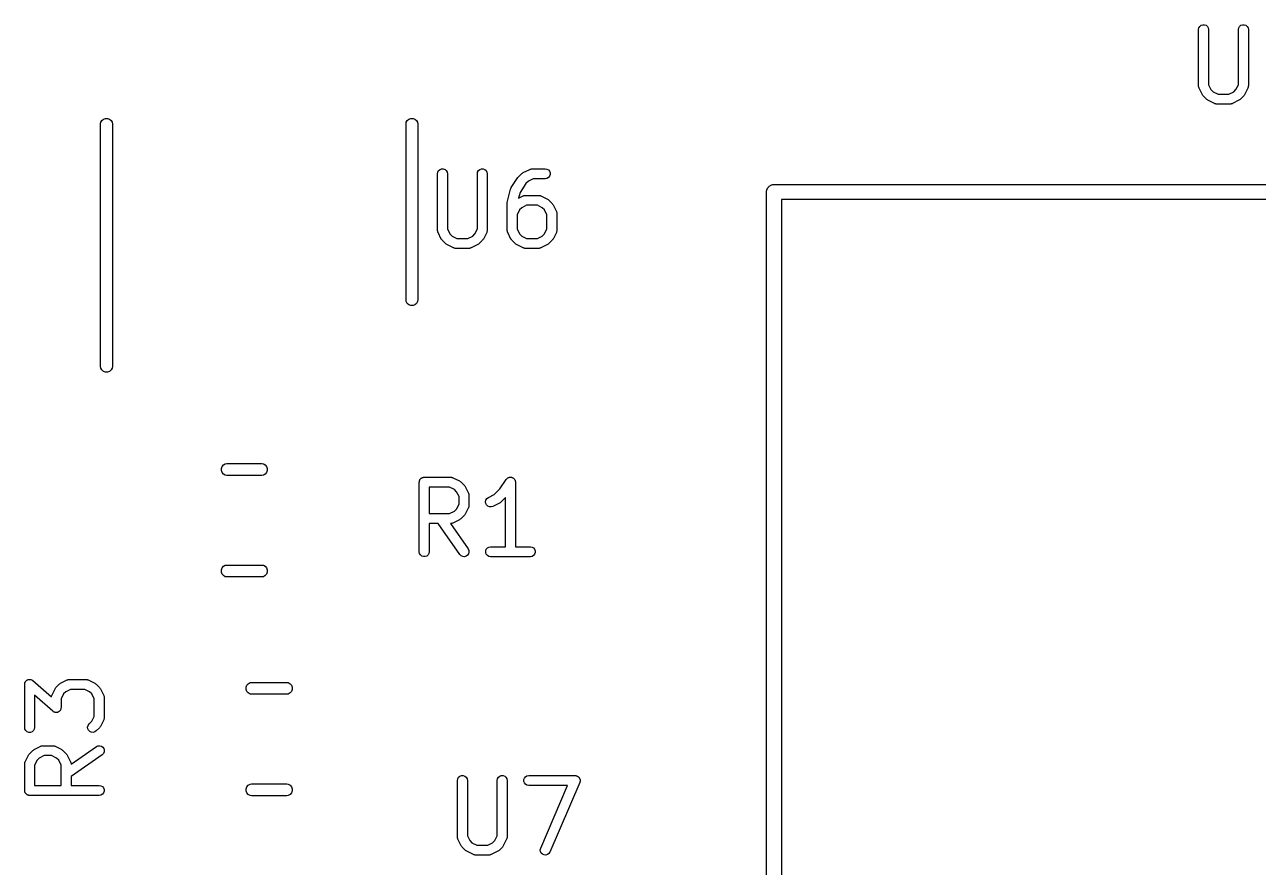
# Model space of a CAD drawing. Extents: x 144.2 to 168.9, y -90.9 to -63.4.
# Drawn here: x 144.37 to 156.77, y -83.19 to -74.72 of the extents above; entities that cross this region are included whole.
import ezdxf

# ---------------------------------------------------------------- set-up
doc = ezdxf.new("R2010")
doc.units = 0
doc.header["$MEASUREMENT"] = 0
doc.layers.add('BLACK', color=7, linetype='CONTINUOUS')

msp = doc.modelspace()

# ---------------------------------------------------------------- linework, layer by layer
at = {"layer": 'BLACK', "linetype": 'CONTINUOUS'}
for p, q in [((156.167, -74.7667), (156.17, -74.7496)), ((156.167, -75.3333), (156.167, -74.7667)), ((156.17, -74.7496), (156.178, -74.7345)), ((156.178, -74.7345), (156.192, -74.7234)), ((156.192, -74.7234), (156.208, -74.7174)), ((156.208, -74.7174), (156.225, -74.7174)), ((156.225, -74.7174), (156.242, -74.7234)), ((156.242, -74.7234), (156.255, -74.7345)), ((156.255, -74.7345), (156.264, -74.7496)), ((156.264, -74.7496), (156.267, -74.7667)), ((156.267, -74.7667), (156.267, -75.3215)), ((156.567, -74.7667), (156.57, -74.7496)), ((156.567, -75.3215), (156.567, -74.7667)), ((156.57, -74.7496), (156.578, -74.7345)), ((156.578, -74.7345), (156.592, -74.7234)), ((156.592, -74.7234), (156.608, -74.7174)), ((156.608, -74.7174), (156.625, -74.7174)), ((156.625, -74.7174), (156.642, -74.7234)), ((156.642, -74.7234), (156.655, -74.7345)), ((156.655, -74.7345), (156.664, -74.7496)), ((156.664, -74.7496), (156.667, -74.7667)), ((156.667, -74.7667), (156.667, -75.3333)), ((156.167, -75.3362), (156.167, -75.3333)), ((156.167, -75.3391), (156.167, -75.3362)), ((156.169, -75.3447), (156.167, -75.3391)), ((156.17, -75.3504), (156.169, -75.3447)), ((156.171, -75.3529), (156.17, -75.3504)), ((156.172, -75.3557), (156.171, -75.3529)), ((156.205, -75.4224), (156.172, -75.3557)), ((156.267, -75.3215), (156.291, -75.3704)), ((156.291, -75.3704), (156.313, -75.3922)), ((156.52, -75.3922), (156.542, -75.3704)), ((156.542, -75.3704), (156.567, -75.3215)), ((156.661, -75.3557), (156.628, -75.4224)), ((156.662, -75.3529), (156.661, -75.3557)), ((156.664, -75.3504), (156.662, -75.3529)), ((156.665, -75.3447), (156.664, -75.3504)), ((156.666, -75.339), (156.665, -75.3447)), ((156.667, -75.3333), (156.666, -75.3362)), ((156.666, -75.3362), (156.666, -75.339)), ((156.21, -75.4288), (156.205, -75.4224)), ((156.215, -75.4354), (156.21, -75.4288)), ((156.248, -75.4687), (156.215, -75.4354)), ((156.255, -75.4733), (156.248, -75.4687)), ((156.261, -75.4781), (156.255, -75.4733)), ((156.328, -75.5114), (156.261, -75.4781)), ((156.313, -75.3922), (156.362, -75.4167)), ((156.33, -75.5122), (156.328, -75.5114)), ((156.333, -75.5137), (156.33, -75.5122)), ((156.339, -75.5147), (156.333, -75.5137)), ((156.344, -75.5163), (156.339, -75.5147)), ((156.362, -75.4167), (156.472, -75.4167)), ((156.472, -75.4167), (156.52, -75.3922)), ((156.495, -75.5147), (156.489, -75.5163)), ((156.5, -75.5137), (156.495, -75.5147)), ((156.503, -75.5122), (156.5, -75.5137)), ((156.506, -75.5114), (156.503, -75.5122)), ((156.572, -75.4781), (156.506, -75.5114)), ((156.579, -75.4733), (156.572, -75.4781)), ((156.585, -75.4687), (156.579, -75.4733)), ((156.619, -75.4354), (156.585, -75.4687)), ((156.623, -75.4288), (156.619, -75.4354)), ((156.628, -75.4224), (156.623, -75.4288)), ((156.347, -75.5162), (156.344, -75.5163)), ((156.35, -75.5167), (156.347, -75.5162)), ((156.483, -75.5167), (156.35, -75.5167)), ((156.486, -75.5162), (156.483, -75.5167)), ((156.489, -75.5163), (156.486, -75.5162)), ((145.13, -75.7148), (145.133, -75.6992)), ((145.13, -78.1552), (145.13, -75.7148)), ((145.133, -75.6992), (145.143, -75.6808)), ((145.143, -75.6808), (145.16, -75.6672)), ((145.16, -75.6672), (145.179, -75.66)), ((145.179, -75.66), (145.201, -75.66)), ((145.201, -75.66), (145.22, -75.6672)), ((145.22, -75.6672), (145.237, -75.6808)), ((145.237, -75.6808), (145.247, -75.6992)), ((145.247, -75.6992), (145.25, -75.7148)), ((145.25, -75.7148), (145.25, -78.1552)), ((148.2, -75.7148), (148.203, -75.6992)), ((148.2, -77.4852), (148.2, -75.7148)), ((148.203, -75.6992), (148.213, -75.6808)), ((148.213, -75.6808), (148.23, -75.6672)), ((148.23, -75.6672), (148.249, -75.66)), ((148.249, -75.66), (148.271, -75.66)), ((148.271, -75.66), (148.29, -75.6672)), ((148.29, -75.6672), (148.307, -75.6808)), ((148.307, -75.6808), (148.317, -75.6992)), ((148.317, -75.6992), (148.32, -75.7148)), ((148.32, -75.7148), (148.32, -77.4852)), ((148.517, -76.2167), (148.52, -76.1996)), ((148.517, -76.7833), (148.517, -76.2167)), ((148.52, -76.1996), (148.528, -76.1845)), ((148.528, -76.1845), (148.542, -76.1734)), ((148.542, -76.1734), (148.558, -76.1674)), ((148.558, -76.1674), (148.575, -76.1674)), ((148.575, -76.1674), (148.592, -76.1734)), ((148.592, -76.1734), (148.605, -76.1845)), ((148.605, -76.1845), (148.614, -76.1996)), ((148.614, -76.1996), (148.617, -76.2167)), ((148.617, -76.2167), (148.617, -76.7715)), ((148.917, -76.2167), (148.92, -76.1996)), ((148.917, -76.7715), (148.917, -76.2167)), ((148.92, -76.1996), (148.928, -76.1845)), ((148.928, -76.1845), (148.942, -76.1734)), ((148.942, -76.1734), (148.958, -76.1674)), ((148.958, -76.1674), (148.975, -76.1674)), ((148.975, -76.1674), (148.992, -76.1734)), ((148.992, -76.1734), (149.005, -76.1845)), ((149.005, -76.1845), (149.014, -76.1996)), ((149.014, -76.1996), (149.017, -76.2167)), ((149.017, -76.2167), (149.017, -76.7833)), ((149.258, -76.3556), (149.325, -76.2556)), ((149.325, -76.2556), (149.328, -76.252)), ((149.328, -76.252), (149.331, -76.248)), ((149.331, -76.248), (149.365, -76.2146)), ((149.365, -76.2146), (149.371, -76.21)), ((149.371, -76.21), (149.378, -76.2053)), ((149.378, -76.2053), (149.444, -76.1719)), ((149.444, -76.1719), (149.447, -76.1711)), ((149.447, -76.1711), (149.45, -76.1697)), ((149.45, -76.1697), (149.455, -76.1687)), ((149.455, -76.1687), (149.461, -76.167)), ((149.461, -76.167), (149.464, -76.1672)), ((149.464, -76.1672), (149.467, -76.1667)), ((149.467, -76.1667), (149.6, -76.1667)), ((149.6, -76.1667), (149.617, -76.1697)), ((149.617, -76.1697), (149.632, -76.1784)), ((149.632, -76.255), (149.617, -76.2637)), ((149.632, -76.1784), (149.643, -76.1917)), ((149.643, -76.2417), (149.632, -76.255)), ((149.643, -76.1917), (149.649, -76.208)), ((149.649, -76.2253), (149.643, -76.2417)), ((149.649, -76.208), (149.649, -76.2253)), ((149.218, -76.5045), (149.251, -76.3712)), ((149.251, -76.3712), (149.255, -76.3635)), ((149.255, -76.3635), (149.258, -76.3556)), ((149.406, -76.3152), (149.346, -76.4039)), ((149.43, -76.2911), (149.406, -76.3152)), ((149.478, -76.2667), (149.43, -76.2911)), ((149.6, -76.2667), (149.478, -76.2667)), ((149.617, -76.2637), (149.6, -76.2667)), ((151.825, -76.3868), (151.827, -76.3805)), ((151.827, -76.3805), (151.828, -76.374)), ((151.828, -76.374), (151.832, -76.3682)), ((151.832, -76.3682), (151.834, -76.3619)), ((151.834, -76.3619), (151.838, -76.3568)), ((151.838, -76.3568), (151.842, -76.351)), ((151.842, -76.351), (151.847, -76.3468)), ((151.847, -76.3468), (151.851, -76.3417)), ((151.851, -76.3417), (151.857, -76.3383)), ((151.857, -76.3383), (151.862, -76.334)), ((151.862, -76.334), (151.868, -76.3318)), ((151.868, -76.3318), (151.874, -76.3284)), ((151.874, -76.3284), (151.881, -76.3273)), ((151.881, -76.3273), (151.887, -76.325)), ((151.887, -76.325), (151.893, -76.325)), ((151.893, -76.325), (151.893, -76.325)), ((151.893, -76.325), (161.907, -76.325)), ((149.218, -76.5106), (149.218, -76.5045)), ((149.346, -76.4039), (149.332, -76.4614)), ((149.332, -76.4614), (149.378, -76.4386)), ((149.378, -76.4386), (149.38, -76.4378)), ((149.38, -76.4378), (149.383, -76.4363)), ((149.383, -76.4363), (149.389, -76.4353)), ((149.389, -76.4353), (149.394, -76.4337)), ((149.394, -76.4337), (149.397, -76.4338)), ((149.397, -76.4338), (149.4, -76.4333)), ((149.4, -76.4333), (149.533, -76.4333)), ((149.533, -76.4333), (149.536, -76.4338)), ((149.536, -76.4338), (149.539, -76.4337)), ((149.539, -76.4337), (149.545, -76.4353)), ((149.545, -76.4353), (149.55, -76.4363)), ((149.55, -76.4363), (149.553, -76.4378)), ((149.553, -76.4378), (149.556, -76.4386)), ((149.556, -76.4386), (149.622, -76.4719)), ((149.622, -76.4719), (149.629, -76.4767)), ((149.629, -76.4767), (149.635, -76.4813)), ((149.635, -76.4813), (149.669, -76.5146)), ((151.825, -76.3934), (151.825, -76.3868)), ((151.825, -86.3868), (151.825, -76.3934)), ((151.825, -76.3934), (151.825, -76.3934)), ((151.975, -76.475), (151.975, -86.325)), ((161.825, -76.475), (151.975, -76.475)), ((149.217, -76.5167), (149.218, -76.5106)), ((149.217, -76.7833), (149.217, -76.5167)), ((149.341, -76.5796), (149.317, -76.6285)), ((149.317, -76.6285), (149.317, -76.7715)), ((149.363, -76.5578), (149.341, -76.5796)), ((149.412, -76.5333), (149.363, -76.5578)), ((149.522, -76.5333), (149.412, -76.5333)), ((149.57, -76.5578), (149.522, -76.5333)), ((149.592, -76.5796), (149.57, -76.5578)), ((149.617, -76.6285), (149.592, -76.5796)), ((149.617, -76.7715), (149.617, -76.6285)), ((149.669, -76.5146), (149.673, -76.5212)), ((149.673, -76.5212), (149.678, -76.5276)), ((149.678, -76.5276), (149.711, -76.5943)), ((149.711, -76.5943), (149.712, -76.5971)), ((149.712, -76.5971), (149.714, -76.5996)), ((149.714, -76.5996), (149.715, -76.6053)), ((149.715, -76.6053), (149.716, -76.6109)), ((149.716, -76.6109), (149.716, -76.6138)), ((149.716, -76.6138), (149.717, -76.6167)), ((149.717, -76.6167), (149.717, -76.7833)), ((148.517, -76.7862), (148.517, -76.7833)), ((148.517, -76.7891), (148.517, -76.7862)), ((148.519, -76.7947), (148.517, -76.7891)), ((148.52, -76.8004), (148.519, -76.7947)), ((148.521, -76.8029), (148.52, -76.8004)), ((148.522, -76.8057), (148.521, -76.8029)), ((148.555, -76.8724), (148.522, -76.8057)), ((148.56, -76.8788), (148.555, -76.8724)), ((148.565, -76.8854), (148.56, -76.8788)), ((148.617, -76.7715), (148.641, -76.8204)), ((148.641, -76.8204), (148.663, -76.8422)), ((148.663, -76.8422), (148.712, -76.8667)), ((148.712, -76.8667), (148.822, -76.8667)), ((148.822, -76.8667), (148.87, -76.8422)), ((148.87, -76.8422), (148.892, -76.8204)), ((148.892, -76.8204), (148.917, -76.7715)), ((148.973, -76.8788), (148.969, -76.8854)), ((148.978, -76.8724), (148.973, -76.8788)), ((149.011, -76.8057), (148.978, -76.8724)), ((149.012, -76.8029), (149.011, -76.8057)), ((149.014, -76.8004), (149.012, -76.8029)), ((149.015, -76.7947), (149.014, -76.8004)), ((149.016, -76.789), (149.015, -76.7947)), ((149.017, -76.7833), (149.016, -76.7862)), ((149.016, -76.7862), (149.016, -76.789)), ((149.217, -76.7862), (149.217, -76.7833)), ((149.217, -76.7891), (149.217, -76.7862)), ((149.219, -76.7947), (149.217, -76.7891)), ((149.22, -76.8004), (149.219, -76.7947)), ((149.221, -76.8029), (149.22, -76.8004)), ((149.222, -76.8057), (149.221, -76.8029)), ((149.255, -76.8724), (149.222, -76.8057)), ((149.26, -76.8788), (149.255, -76.8724)), ((149.265, -76.8854), (149.26, -76.8788)), ((149.317, -76.7715), (149.341, -76.8204)), ((149.341, -76.8204), (149.363, -76.8422)), ((149.363, -76.8422), (149.412, -76.8667)), ((149.412, -76.8667), (149.522, -76.8667)), ((149.522, -76.8667), (149.57, -76.8422)), ((149.57, -76.8422), (149.592, -76.8204)), ((149.592, -76.8204), (149.617, -76.7715)), ((149.673, -76.8788), (149.669, -76.8854)), ((149.678, -76.8724), (149.673, -76.8788)), ((149.711, -76.8057), (149.678, -76.8724)), ((149.712, -76.8029), (149.711, -76.8057)), ((149.714, -76.8004), (149.712, -76.8029)), ((149.715, -76.7947), (149.714, -76.8004)), ((149.716, -76.789), (149.715, -76.7947)), ((149.717, -76.7833), (149.716, -76.7862)), ((149.716, -76.7862), (149.716, -76.789)), ((148.598, -76.9187), (148.565, -76.8854)), ((148.605, -76.9233), (148.598, -76.9187)), ((148.611, -76.9281), (148.605, -76.9233)), ((148.678, -76.9614), (148.611, -76.9281)), ((148.68, -76.9622), (148.678, -76.9614)), ((148.683, -76.9637), (148.68, -76.9622)), ((148.689, -76.9647), (148.683, -76.9637)), ((148.694, -76.9663), (148.689, -76.9647)), ((148.697, -76.9662), (148.694, -76.9663)), ((148.7, -76.9667), (148.697, -76.9662)), ((148.833, -76.9667), (148.7, -76.9667)), ((148.836, -76.9662), (148.833, -76.9667)), ((148.839, -76.9663), (148.836, -76.9662)), ((148.845, -76.9647), (148.839, -76.9663)), ((148.85, -76.9637), (148.845, -76.9647)), ((148.853, -76.9622), (148.85, -76.9637)), ((148.856, -76.9614), (148.853, -76.9622)), ((148.922, -76.9281), (148.856, -76.9614)), ((148.929, -76.9233), (148.922, -76.9281)), ((148.935, -76.9187), (148.929, -76.9233)), ((148.969, -76.8854), (148.935, -76.9187)), ((149.298, -76.9187), (149.265, -76.8854)), ((149.305, -76.9233), (149.298, -76.9187)), ((149.311, -76.9281), (149.305, -76.9233)), ((149.378, -76.9614), (149.311, -76.9281)), ((149.38, -76.9622), (149.378, -76.9614)), ((149.383, -76.9637), (149.38, -76.9622)), ((149.389, -76.9647), (149.383, -76.9637)), ((149.394, -76.9663), (149.389, -76.9647)), ((149.397, -76.9662), (149.394, -76.9663)), ((149.4, -76.9667), (149.397, -76.9662)), ((149.533, -76.9667), (149.4, -76.9667)), ((149.536, -76.9662), (149.533, -76.9667)), ((149.539, -76.9663), (149.536, -76.9662)), ((149.545, -76.9647), (149.539, -76.9663)), ((149.55, -76.9637), (149.545, -76.9647)), ((149.553, -76.9622), (149.55, -76.9637)), ((149.556, -76.9614), (149.553, -76.9622)), ((149.622, -76.9281), (149.556, -76.9614)), ((149.629, -76.9233), (149.622, -76.9281)), ((149.635, -76.9187), (149.629, -76.9233)), ((149.669, -76.8854), (149.635, -76.9187)), ((148.203, -77.5008), (148.2, -77.4852)), ((148.32, -77.4852), (148.317, -77.5008)), ((148.213, -77.5192), (148.203, -77.5008)), ((148.23, -77.5328), (148.213, -77.5192)), ((148.249, -77.54), (148.23, -77.5328)), ((148.271, -77.54), (148.249, -77.54)), ((148.29, -77.5328), (148.271, -77.54)), ((148.307, -77.5192), (148.29, -77.5328)), ((148.317, -77.5008), (148.307, -77.5192)), ((145.133, -78.1708), (145.13, -78.1552)), ((145.143, -78.1892), (145.133, -78.1708)), ((145.16, -78.2028), (145.143, -78.1892)), ((145.179, -78.21), (145.16, -78.2028)), ((145.201, -78.21), (145.179, -78.21)), ((145.22, -78.2028), (145.201, -78.21)), ((145.237, -78.1892), (145.22, -78.2028)), ((145.247, -78.1708), (145.237, -78.1892)), ((145.25, -78.1552), (145.247, -78.1708)), ((146.344, -79.1794), (146.351, -79.1595)), ((146.344, -79.2006), (146.344, -79.1794)), ((146.351, -79.2205), (146.344, -79.2006)), ((146.351, -79.1595), (146.365, -79.1433)), ((146.365, -79.2367), (146.351, -79.2205)), ((146.365, -79.1433), (146.383, -79.1327)), ((146.383, -79.1327), (146.398, -79.13)), ((146.398, -79.13), (146.752, -79.13)), ((146.752, -79.13), (146.767, -79.1327)), ((146.767, -79.1327), (146.785, -79.1433)), ((146.785, -79.1433), (146.799, -79.1595)), ((146.799, -79.2205), (146.785, -79.2367)), ((146.799, -79.1595), (146.806, -79.1794)), ((146.806, -79.2006), (146.799, -79.2205)), ((146.806, -79.1794), (146.806, -79.2006)), ((146.383, -79.2473), (146.365, -79.2367)), ((146.398, -79.25), (146.383, -79.2473)), ((146.752, -79.25), (146.398, -79.25)), ((146.767, -79.2473), (146.752, -79.25)), ((146.785, -79.2367), (146.767, -79.2473)), ((148.333, -79.3167), (148.334, -79.3124)), ((148.333, -80.0167), (148.333, -79.3167)), ((148.334, -79.308), (148.336, -79.3039)), ((148.334, -79.3124), (148.334, -79.308)), ((148.336, -79.2996), (148.339, -79.2958)), ((148.336, -79.3039), (148.336, -79.2996)), ((148.339, -79.2958), (148.34, -79.2917)), ((148.34, -79.2917), (148.343, -79.2883)), ((148.343, -79.2883), (148.345, -79.2845)), ((148.345, -79.2845), (148.348, -79.2817)), ((148.348, -79.2817), (148.351, -79.2784)), ((148.351, -79.2784), (148.355, -79.2762)), ((148.355, -79.2762), (148.358, -79.2734)), ((148.358, -79.2734), (148.362, -79.2719)), ((148.362, -79.2719), (148.366, -79.2697)), ((148.366, -79.2697), (148.371, -79.2689)), ((148.371, -79.2689), (148.375, -79.2674)), ((148.375, -79.2674), (148.379, -79.2674)), ((148.379, -79.2674), (148.383, -79.2667)), ((148.383, -79.2667), (148.65, -79.2667)), ((148.65, -79.2667), (148.653, -79.2672)), ((148.653, -79.2672), (148.656, -79.267)), ((148.656, -79.267), (148.661, -79.2687)), ((148.661, -79.2687), (148.667, -79.2697)), ((148.667, -79.2697), (148.67, -79.2711)), ((148.67, -79.2711), (148.672, -79.2719)), ((148.672, -79.2719), (148.739, -79.3053)), ((148.739, -79.3053), (148.745, -79.31)), ((148.745, -79.31), (148.752, -79.3146)), ((148.752, -79.3146), (148.785, -79.348)), ((148.785, -79.348), (148.79, -79.3546)), ((148.79, -79.3546), (148.795, -79.361)), ((149.144, -79.3848), (149.208, -79.2889)), ((149.208, -79.2889), (149.21, -79.2869)), ((149.21, -79.2869), (149.212, -79.2845)), ((149.212, -79.2845), (149.216, -79.2807)), ((149.216, -79.2807), (149.22, -79.2764)), ((149.22, -79.2764), (149.223, -79.2751)), ((149.223, -79.2751), (149.225, -79.2734)), ((149.225, -79.2734), (149.231, -79.2713)), ((149.231, -79.2713), (149.236, -79.2687)), ((149.236, -79.2687), (149.239, -79.2684)), ((149.239, -79.2684), (149.241, -79.2674)), ((149.241, -79.2674), (149.247, -79.2674)), ((149.247, -79.2674), (149.253, -79.2668)), ((149.253, -79.2668), (149.256, -79.2674)), ((149.256, -79.2674), (149.259, -79.2674)), ((149.259, -79.2674), (149.264, -79.2695)), ((149.264, -79.2695), (149.27, -79.2709)), ((149.27, -79.2709), (149.272, -79.2724)), ((149.272, -79.2724), (149.275, -79.2734)), ((149.275, -79.2734), (149.28, -79.2772)), ((149.28, -79.2772), (149.285, -79.2805)), ((149.285, -79.2805), (149.286, -79.2827)), ((149.286, -79.2827), (149.288, -79.2845)), ((149.288, -79.2845), (149.291, -79.2897)), ((149.291, -79.2897), (149.295, -79.2945)), ((149.295, -79.2945), (149.296, -79.2972)), ((149.296, -79.2972), (149.297, -79.2996)), ((149.297, -79.2996), (149.298, -79.3054)), ((149.298, -79.3054), (149.3, -79.3112)), ((149.3, -79.3112), (149.3, -79.3139)), ((149.3, -79.3139), (149.3, -79.3167)), ((149.3, -79.3167), (149.3, -79.9667)), ((148.433, -79.3667), (148.433, -79.6333)), ((148.638, -79.3667), (148.433, -79.3667)), ((148.687, -79.3911), (148.638, -79.3667)), ((148.709, -79.413), (148.687, -79.3911)), ((148.733, -79.4618), (148.709, -79.413)), ((148.733, -79.5382), (148.733, -79.4618)), ((148.795, -79.361), (148.828, -79.4276)), ((148.828, -79.4276), (148.829, -79.4304)), ((148.829, -79.4304), (148.83, -79.4329)), ((148.83, -79.4329), (148.831, -79.4387)), ((148.831, -79.4387), (148.833, -79.4443)), ((148.833, -79.4443), (148.833, -79.4472)), ((148.833, -79.4472), (148.833, -79.45)), ((148.833, -79.45), (148.833, -79.55)), ((149.004, -79.4968), (149.014, -79.4823)), ((149.014, -79.4823), (149.028, -79.4719)), ((149.028, -79.4719), (149.087, -79.4422)), ((149.087, -79.4422), (149.144, -79.3848)), ((149.2, -79.4707), (149.152, -79.5187)), ((149.2, -79.9667), (149.2, -79.4707)), ((148.687, -79.6089), (148.709, -79.587)), ((148.709, -79.587), (148.733, -79.5382)), ((148.828, -79.5724), (148.795, -79.639)), ((148.829, -79.5696), (148.828, -79.5724)), ((148.83, -79.5671), (148.829, -79.5696)), ((148.831, -79.5613), (148.83, -79.5671)), ((148.833, -79.5557), (148.831, -79.5613)), ((148.833, -79.55), (148.833, -79.5528)), ((148.833, -79.5528), (148.833, -79.5557)), ((149, -79.5137), (149.004, -79.4968)), ((149.002, -79.5309), (149, -79.5137)), ((149.01, -79.5465), (149.002, -79.5309)), ((149.022, -79.5584), (149.01, -79.5465)), ((149.038, -79.5653), (149.022, -79.5584)), ((149.056, -79.5663), (149.038, -79.5653)), ((149.072, -79.5614), (149.056, -79.5663)), ((149.139, -79.5281), (149.072, -79.5614)), ((149.145, -79.5233), (149.139, -79.5281)), ((149.152, -79.5187), (149.145, -79.5233)), ((148.433, -79.6333), (148.638, -79.6333)), ((148.638, -79.6333), (148.687, -79.6089)), ((148.661, -79.7313), (148.656, -79.733)), ((148.667, -79.7303), (148.661, -79.7313)), ((148.67, -79.7289), (148.667, -79.7303)), ((148.672, -79.7281), (148.67, -79.7289)), ((148.739, -79.6947), (148.672, -79.7281)), ((148.745, -79.6899), (148.739, -79.6947)), ((148.752, -79.6854), (148.745, -79.6899)), ((148.785, -79.652), (148.752, -79.6854)), ((148.79, -79.6455), (148.785, -79.652)), ((148.795, -79.639), (148.79, -79.6455)), ((148.524, -79.7333), (148.433, -79.7333)), ((148.433, -79.7333), (148.433, -80.0167)), ((148.742, -80.0453), (148.524, -79.7333)), ((148.65, -79.7333), (148.646, -79.7333)), ((148.646, -79.7333), (148.824, -79.988)), ((148.653, -79.7328), (148.65, -79.7333)), ((148.656, -79.733), (148.653, -79.7328)), ((149.007, -79.9917), (149.018, -79.9784)), ((149.018, -79.9784), (149.033, -79.9697)), ((149.033, -79.9697), (149.05, -79.9667)), ((149.05, -79.9667), (149.2, -79.9667)), ((149.3, -79.9667), (149.45, -79.9667)), ((149.45, -79.9667), (149.467, -79.9697)), ((149.467, -79.9697), (149.482, -79.9784)), ((149.482, -79.9784), (149.493, -79.9917)), ((148.336, -80.0338), (148.333, -80.0167)), ((148.345, -80.0488), (148.336, -80.0338)), ((148.358, -80.06), (148.345, -80.0488)), ((148.375, -80.0659), (148.358, -80.06)), ((148.392, -80.0659), (148.375, -80.0659)), ((148.408, -80.06), (148.392, -80.0659)), ((148.422, -80.0488), (148.408, -80.06)), ((148.43, -80.0338), (148.422, -80.0488)), ((148.433, -80.0167), (148.43, -80.0338)), ((148.755, -80.0576), (148.742, -80.0453)), ((148.77, -80.065), (148.755, -80.0576)), ((148.788, -80.0665), (148.77, -80.065)), ((148.804, -80.062), (148.788, -80.0665)), ((148.819, -80.052), (148.804, -80.062)), ((148.829, -80.0378), (148.819, -80.052)), ((148.824, -79.988), (148.832, -80.0037)), ((148.833, -80.021), (148.829, -80.0378)), ((148.832, -80.0037), (148.833, -80.021)), ((149.001, -80.008), (149.007, -79.9917)), ((149.001, -80.0253), (149.001, -80.008)), ((149.007, -80.0417), (149.001, -80.0253)), ((149.018, -80.055), (149.007, -80.0417)), ((149.033, -80.0637), (149.018, -80.055)), ((149.05, -80.0667), (149.033, -80.0637)), ((149.45, -80.0667), (149.05, -80.0667)), ((149.467, -80.0637), (149.45, -80.0667)), ((149.482, -80.055), (149.467, -80.0637)), ((149.493, -80.0417), (149.482, -80.055)), ((149.493, -79.9917), (149.499, -80.008)), ((149.499, -80.0253), (149.493, -80.0417)), ((149.499, -80.008), (149.499, -80.0253)), ((146.344, -80.1994), (146.351, -80.1795)), ((146.344, -80.2206), (146.344, -80.1994)), ((146.351, -80.2405), (146.344, -80.2206)), ((146.351, -80.1795), (146.365, -80.1633)), ((146.365, -80.1633), (146.383, -80.1527)), ((146.383, -80.1527), (146.398, -80.15)), ((146.398, -80.15), (146.752, -80.15)), ((146.752, -80.15), (146.767, -80.1527)), ((146.767, -80.1527), (146.785, -80.1633)), ((146.785, -80.1633), (146.799, -80.1795)), ((146.799, -80.1795), (146.806, -80.1994)), ((146.806, -80.2206), (146.799, -80.2405)), ((146.806, -80.1994), (146.806, -80.2206)), ((146.365, -80.2567), (146.351, -80.2405)), ((146.383, -80.2673), (146.365, -80.2567)), ((146.398, -80.27), (146.383, -80.2673)), ((146.752, -80.27), (146.398, -80.27)), ((146.767, -80.2673), (146.752, -80.27)), ((146.785, -80.2567), (146.767, -80.2673)), ((146.799, -80.2405), (146.785, -80.2567)), ((144.368, -81.3403), (144.369, -81.3367)), ((144.368, -81.3452), (144.368, -81.3403)), ((144.369, -81.3367), (144.37, -81.3329)), ((144.37, -81.3329), (144.372, -81.3287)), ((144.372, -81.3287), (144.374, -81.3241)), ((144.374, -81.3241), (144.376, -81.3212)), ((144.376, -81.3212), (144.378, -81.3179)), ((144.378, -81.3179), (144.382, -81.3147)), ((144.382, -81.3147), (144.385, -81.311)), ((144.385, -81.311), (144.389, -81.3092)), ((144.389, -81.3092), (144.392, -81.3067)), ((144.392, -81.3067), (144.396, -81.305)), ((144.396, -81.305), (144.401, -81.3027)), ((144.401, -81.3027), (144.404, -81.3021)), ((144.404, -81.3021), (144.408, -81.3008)), ((144.408, -81.3008), (144.413, -81.3008)), ((144.413, -81.3008), (144.418, -81.3)), ((144.418, -81.3), (144.421, -81.3008)), ((144.421, -81.3008), (144.425, -81.3008)), ((144.425, -81.3008), (144.43, -81.3024)), ((144.43, -81.3024), (144.435, -81.3034)), ((144.435, -81.3034), (144.438, -81.3054)), ((144.438, -81.3054), (144.442, -81.3067)), ((144.442, -81.3067), (144.445, -81.3098)), ((144.445, -81.3098), (144.45, -81.3124)), ((144.45, -81.3124), (144.635, -81.4743)), ((144.715, -81.348), (144.721, -81.3434)), ((144.721, -81.3434), (144.728, -81.3386)), ((144.728, -81.3386), (144.794, -81.3053)), ((144.794, -81.3053), (144.797, -81.3045)), ((144.797, -81.3045), (144.8, -81.303)), ((144.8, -81.303), (144.805, -81.302)), ((144.805, -81.302), (144.811, -81.3003)), ((144.811, -81.3003), (144.814, -81.3005)), ((144.814, -81.3005), (144.817, -81.3)), ((144.817, -81.3), (144.983, -81.3)), ((144.983, -81.3), (144.986, -81.3005)), ((144.986, -81.3005), (144.989, -81.3003)), ((144.989, -81.3003), (144.995, -81.302)), ((144.995, -81.302), (145, -81.303)), ((145, -81.303), (145.003, -81.3045)), ((145.003, -81.3045), (145.006, -81.3053)), ((145.006, -81.3053), (145.072, -81.3386)), ((145.072, -81.3386), (145.079, -81.3434)), ((145.079, -81.3434), (145.085, -81.348)), ((146.601, -81.3595), (146.615, -81.3433)), ((146.615, -81.3433), (146.633, -81.3327)), ((146.633, -81.3327), (146.648, -81.33)), ((146.648, -81.33), (147.002, -81.33)), ((147.002, -81.33), (147.017, -81.3327)), ((147.017, -81.3327), (147.035, -81.3433)), ((147.035, -81.3433), (147.049, -81.3595)), ((144.367, -81.35), (144.368, -81.3452)), ((144.367, -81.7833), (144.367, -81.35)), ((144.65, -81.621), (144.467, -81.4602)), ((144.467, -81.4602), (144.467, -81.7833)), ((144.635, -81.472), (144.636, -81.4662)), ((144.636, -81.4662), (144.638, -81.4637)), ((144.638, -81.4637), (144.639, -81.461)), ((144.639, -81.461), (144.672, -81.3943)), ((144.672, -81.3943), (144.677, -81.3879)), ((144.677, -81.3879), (144.681, -81.3813)), ((144.681, -81.3813), (144.715, -81.348)), ((144.758, -81.4463), (144.733, -81.4951)), ((144.78, -81.4244), (144.758, -81.4463)), ((144.828, -81.4), (144.78, -81.4244)), ((144.972, -81.4), (144.828, -81.4)), ((145.02, -81.4244), (144.972, -81.4)), ((145.042, -81.4463), (145.02, -81.4244)), ((145.067, -81.4951), (145.042, -81.4463)), ((145.085, -81.348), (145.119, -81.3813)), ((145.119, -81.3813), (145.123, -81.3879)), ((145.123, -81.3879), (145.128, -81.3943)), ((145.128, -81.3943), (145.161, -81.461)), ((145.161, -81.461), (145.162, -81.4637)), ((145.162, -81.4637), (145.164, -81.4662)), ((145.164, -81.4662), (145.165, -81.472)), ((146.594, -81.3794), (146.601, -81.3595)), ((146.594, -81.4006), (146.594, -81.3794)), ((146.601, -81.4205), (146.594, -81.4006)), ((146.615, -81.4367), (146.601, -81.4205)), ((146.633, -81.4473), (146.615, -81.4367)), ((146.648, -81.45), (146.633, -81.4473)), ((147.002, -81.45), (146.648, -81.45)), ((147.017, -81.4473), (147.002, -81.45)), ((147.035, -81.4367), (147.017, -81.4473)), ((147.049, -81.4205), (147.035, -81.4367)), ((147.049, -81.3595), (147.056, -81.3794)), ((147.056, -81.4006), (147.049, -81.4205)), ((147.056, -81.3794), (147.056, -81.4006)), ((144.635, -81.4743), (144.635, -81.472)), ((144.733, -81.5833), (144.732, -81.5881)), ((144.732, -81.5881), (144.732, -81.593)), ((144.733, -81.4951), (144.733, -81.5833)), ((145.067, -81.6715), (145.067, -81.4951)), ((145.165, -81.472), (145.166, -81.4776)), ((145.166, -81.4776), (145.166, -81.4805)), ((145.166, -81.4805), (145.167, -81.4833)), ((145.167, -81.4833), (145.167, -81.6833)), ((144.655, -81.6235), (144.65, -81.621)), ((144.658, -81.6266), (144.655, -81.6235)), ((144.662, -81.628), (144.658, -81.6266)), ((144.665, -81.63), (144.662, -81.628)), ((144.67, -81.6309), (144.665, -81.63)), ((144.675, -81.6326), (144.67, -81.6309)), ((144.679, -81.6326), (144.675, -81.6326)), ((144.682, -81.6333), (144.679, -81.6326)), ((144.687, -81.6326), (144.682, -81.6333)), ((144.692, -81.6326), (144.687, -81.6326)), ((144.696, -81.6313), (144.692, -81.6326)), ((144.699, -81.6307), (144.696, -81.6313)), ((144.704, -81.6283), (144.699, -81.6307)), ((144.708, -81.6266), (144.704, -81.6283)), ((144.711, -81.6242), (144.708, -81.6266)), ((144.715, -81.6223), (144.711, -81.6242)), ((144.718, -81.6186), (144.715, -81.6223)), ((144.722, -81.6155), (144.718, -81.6186)), ((144.724, -81.6121), (144.722, -81.6155)), ((144.726, -81.6092), (144.724, -81.6121)), ((144.728, -81.6047), (144.726, -81.6092)), ((144.73, -81.6004), (144.728, -81.6047)), ((144.731, -81.5966), (144.73, -81.6004)), ((144.732, -81.593), (144.731, -81.5966)), ((145.042, -81.7204), (145.067, -81.6715)), ((145.161, -81.7057), (145.128, -81.7724)), ((145.162, -81.7029), (145.161, -81.7057)), ((145.164, -81.7004), (145.162, -81.7029)), ((145.165, -81.6947), (145.164, -81.7004)), ((145.166, -81.689), (145.165, -81.6947)), ((145.167, -81.6833), (145.166, -81.6862)), ((145.166, -81.6862), (145.166, -81.689)), ((144.37, -81.8004), (144.367, -81.7833)), ((144.378, -81.8155), (144.37, -81.8004)), ((144.392, -81.8266), (144.378, -81.8155)), ((144.408, -81.8326), (144.392, -81.8266)), ((144.425, -81.8326), (144.408, -81.8326)), ((144.442, -81.8266), (144.425, -81.8326)), ((144.455, -81.8155), (144.442, -81.8266)), ((144.464, -81.8004), (144.455, -81.8155)), ((144.467, -81.7833), (144.464, -81.8004)), ((145, -81.779), (145.005, -81.7622)), ((145.002, -81.7963), (145, -81.779)), ((145.009, -81.812), (145.002, -81.7963)), ((145.005, -81.7622), (145.015, -81.748)), ((145.021, -81.8243), (145.009, -81.812)), ((145.015, -81.748), (145.042, -81.7204)), ((145.037, -81.8316), (145.021, -81.8243)), ((145.054, -81.8331), (145.037, -81.8316)), ((145.071, -81.8286), (145.054, -81.8331)), ((145.085, -81.8187), (145.071, -81.8286)), ((145.119, -81.7854), (145.085, -81.8187)), ((145.123, -81.7788), (145.119, -81.7854)), ((145.128, -81.7724), (145.123, -81.7788)), ((144.372, -82.1276), (144.405, -82.061)), ((144.405, -82.061), (144.41, -82.0545)), ((144.41, -82.0545), (144.415, -82.048)), ((144.415, -82.048), (144.448, -82.0146)), ((144.448, -82.0146), (144.455, -82.0101)), ((144.455, -82.0101), (144.461, -82.0053)), ((144.461, -82.0053), (144.528, -81.9719)), ((144.562, -82.0667), (144.513, -82.0911)), ((144.528, -81.9719), (144.53, -81.9711)), ((144.53, -81.9711), (144.533, -81.9697)), ((144.533, -81.9697), (144.539, -81.9687)), ((144.539, -81.9687), (144.544, -81.967)), ((144.544, -81.967), (144.547, -81.9672)), ((144.547, -81.9672), (144.55, -81.9667)), ((144.55, -81.9667), (144.65, -81.9667)), ((144.638, -82.0667), (144.562, -82.0667)), ((144.687, -82.0911), (144.638, -82.0667)), ((144.65, -81.9667), (144.653, -81.9672)), ((144.653, -81.9672), (144.656, -81.967)), ((144.656, -81.967), (144.661, -81.9687)), ((144.661, -81.9687), (144.667, -81.9697)), ((144.667, -81.9697), (144.67, -81.9711)), ((144.67, -81.9711), (144.672, -81.9719)), ((144.672, -81.9719), (144.739, -82.0053)), ((144.739, -82.0053), (144.745, -82.01)), ((144.745, -82.01), (144.752, -82.0146)), ((144.752, -82.0146), (144.785, -82.048)), ((144.785, -82.048), (144.79, -82.0546)), ((144.79, -82.0546), (144.795, -82.061)), ((144.795, -82.061), (144.828, -82.1276)), ((144.833, -82.154), (145.088, -81.9757)), ((145.145, -82.0576), (144.833, -82.276)), ((145.088, -81.9757), (145.104, -81.9684)), ((145.104, -81.9684), (145.121, -81.9669)), ((145.121, -81.9669), (145.138, -81.9714)), ((145.138, -81.9714), (145.152, -81.9813)), ((145.158, -82.0454), (145.145, -82.0576)), ((145.152, -81.9813), (145.162, -81.9955)), ((145.165, -82.0296), (145.158, -82.0454)), ((145.162, -81.9955), (145.166, -82.0123)), ((145.166, -82.0123), (145.165, -82.0296)), ((144.367, -82.1443), (144.369, -82.1387)), ((144.367, -82.1472), (144.367, -82.1443)), ((144.367, -82.15), (144.367, -82.1472)), ((144.367, -82.4167), (144.367, -82.15)), ((144.369, -82.1387), (144.37, -82.1329)), ((144.37, -82.1329), (144.371, -82.1304)), ((144.371, -82.1304), (144.372, -82.1276)), ((144.491, -82.1129), (144.467, -82.1618)), ((144.467, -82.1618), (144.467, -82.3667)), ((144.513, -82.0911), (144.491, -82.1129)), ((144.709, -82.113), (144.687, -82.0911)), ((144.733, -82.1618), (144.709, -82.113)), ((144.733, -82.3667), (144.733, -82.1618)), ((144.828, -82.1276), (144.829, -82.1304)), ((144.829, -82.1304), (144.83, -82.1329)), ((144.83, -82.1329), (144.831, -82.1387)), ((144.831, -82.1387), (144.833, -82.1443)), ((144.833, -82.1443), (144.833, -82.1472)), ((144.833, -82.1472), (144.833, -82.15)), ((144.833, -82.15), (144.833, -82.154)), ((144.833, -82.276), (144.833, -82.3667)), ((148.717, -82.3167), (148.72, -82.2996)), ((148.717, -82.8833), (148.717, -82.3167)), ((148.72, -82.2996), (148.728, -82.2845)), ((148.728, -82.2845), (148.742, -82.2734)), ((148.742, -82.2734), (148.758, -82.2674)), ((148.758, -82.2674), (148.775, -82.2674)), ((148.775, -82.2674), (148.792, -82.2734)), ((148.792, -82.2734), (148.805, -82.2845)), ((148.805, -82.2845), (148.814, -82.2996)), ((148.814, -82.2996), (148.817, -82.3167)), ((148.817, -82.3167), (148.817, -82.8715)), ((149.117, -82.3167), (149.12, -82.2996)), ((149.117, -82.8715), (149.117, -82.3167)), ((149.12, -82.2996), (149.128, -82.2845)), ((149.128, -82.2845), (149.142, -82.2734)), ((149.142, -82.2734), (149.158, -82.2674)), ((149.158, -82.2674), (149.175, -82.2674)), ((149.175, -82.2674), (149.192, -82.2734)), ((149.192, -82.2734), (149.205, -82.2845)), ((149.205, -82.2845), (149.214, -82.2996)), ((149.214, -82.2996), (149.217, -82.3167)), ((149.217, -82.3167), (149.217, -82.8833)), ((149.384, -82.308), (149.39, -82.2917)), ((149.384, -82.3253), (149.384, -82.308)), ((149.39, -82.3417), (149.384, -82.3253)), ((149.39, -82.2917), (149.401, -82.2784)), ((149.401, -82.2784), (149.416, -82.2697)), ((149.416, -82.2697), (149.433, -82.2667)), ((149.433, -82.2667), (149.9, -82.2667)), ((149.9, -82.2667), (149.906, -82.2677)), ((149.906, -82.2677), (149.911, -82.268)), ((149.911, -82.268), (149.914, -82.2692)), ((149.914, -82.2692), (149.917, -82.2697)), ((149.917, -82.2697), (149.922, -82.2726)), ((149.922, -82.2726), (149.927, -82.2748)), ((149.927, -82.2748), (149.93, -82.2769)), ((149.93, -82.2769), (149.932, -82.2784)), ((149.932, -82.2784), (149.936, -82.2828)), ((149.936, -82.2828), (149.94, -82.2867)), ((149.94, -82.2867), (149.941, -82.2894)), ((149.941, -82.2894), (149.943, -82.2917)), ((149.943, -82.2917), (149.945, -82.2971)), ((149.945, -82.2971), (149.948, -82.3022)), ((149.947, -82.3308), (149.946, -82.3364)), ((149.949, -82.3253), (149.947, -82.3308)), ((149.948, -82.3022), (149.948, -82.3052)), ((149.948, -82.3052), (149.949, -82.308)), ((149.949, -82.308), (149.949, -82.3137)), ((149.949, -82.3137), (149.95, -82.3195)), ((149.95, -82.3195), (149.949, -82.3224)), ((149.949, -82.3224), (149.949, -82.3253)), ((144.367, -82.421), (144.367, -82.4167)), ((144.367, -82.4253), (144.367, -82.421)), ((144.369, -82.4295), (144.367, -82.4253)), ((144.37, -82.4338), (144.369, -82.4295)), ((144.372, -82.4376), (144.37, -82.4338)), ((144.373, -82.4417), (144.372, -82.4376)), ((144.376, -82.445), (144.373, -82.4417)), ((144.378, -82.4488), (144.376, -82.445)), ((144.382, -82.4516), (144.378, -82.4488)), ((144.385, -82.455), (144.382, -82.4516)), ((144.388, -82.4572), (144.385, -82.455)), ((144.392, -82.46), (144.388, -82.4572)), ((144.396, -82.4615), (144.392, -82.46)), ((144.467, -82.3667), (144.733, -82.3667)), ((144.833, -82.3667), (145.117, -82.3667)), ((145.117, -82.3667), (145.134, -82.3697)), ((145.134, -82.3697), (145.149, -82.3784)), ((145.149, -82.455), (145.134, -82.4637)), ((145.149, -82.3784), (145.16, -82.3917)), ((145.16, -82.4417), (145.149, -82.455)), ((145.16, -82.3917), (145.166, -82.408)), ((145.166, -82.4253), (145.16, -82.4417)), ((145.166, -82.408), (145.166, -82.4253)), ((146.594, -82.3994), (146.601, -82.3795)), ((146.594, -82.4206), (146.594, -82.3994)), ((146.601, -82.4405), (146.594, -82.4206)), ((146.601, -82.3795), (146.615, -82.3633)), ((146.615, -82.4567), (146.601, -82.4405)), ((146.615, -82.3633), (146.633, -82.3527)), ((146.633, -82.4673), (146.615, -82.4567)), ((146.633, -82.3527), (146.648, -82.35)), ((146.648, -82.35), (147.002, -82.35)), ((147.002, -82.35), (147.017, -82.3527)), ((147.017, -82.3527), (147.035, -82.3633)), ((147.035, -82.4567), (147.017, -82.4673)), ((147.035, -82.3633), (147.049, -82.3795)), ((147.049, -82.4405), (147.035, -82.4567)), ((147.049, -82.3795), (147.056, -82.3994)), ((147.056, -82.4206), (147.049, -82.4405)), ((147.056, -82.3994), (147.056, -82.4206)), ((149.401, -82.355), (149.39, -82.3417)), ((149.416, -82.3637), (149.401, -82.355)), ((149.433, -82.3667), (149.416, -82.3637)), ((149.824, -82.3667), (149.433, -82.3667)), ((149.554, -82.997), (149.824, -82.3667)), ((149.946, -82.3364), (149.646, -83.0364)), ((144.4, -82.4637), (144.396, -82.4615)), ((144.404, -82.4644), (144.4, -82.4637)), ((144.408, -82.4659), (144.404, -82.4644)), ((144.412, -82.4659), (144.408, -82.4659)), ((144.417, -82.4667), (144.412, -82.4659)), ((145.117, -82.4667), (144.417, -82.4667)), ((145.134, -82.4637), (145.117, -82.4667)), ((146.648, -82.47), (146.633, -82.4673)), ((147.002, -82.47), (146.648, -82.47)), ((147.017, -82.4673), (147.002, -82.47)), ((148.717, -82.8862), (148.717, -82.8833)), ((148.717, -82.889), (148.717, -82.8862)), ((148.719, -82.8947), (148.717, -82.889)), ((148.72, -82.9004), (148.719, -82.8947)), ((148.721, -82.9029), (148.72, -82.9004)), ((148.722, -82.9057), (148.721, -82.9029)), ((148.755, -82.9724), (148.722, -82.9057)), ((148.817, -82.8715), (148.841, -82.9204)), ((148.841, -82.9204), (148.863, -82.9422)), ((148.863, -82.9422), (148.912, -82.9667)), ((149.022, -82.9667), (149.07, -82.9422)), ((149.07, -82.9422), (149.092, -82.9204)), ((149.092, -82.9204), (149.117, -82.8715)), ((149.211, -82.9057), (149.178, -82.9724)), ((149.212, -82.9029), (149.211, -82.9057)), ((149.214, -82.9004), (149.212, -82.9029)), ((149.215, -82.8947), (149.214, -82.9004)), ((149.216, -82.889), (149.215, -82.8947)), ((149.217, -82.8833), (149.216, -82.8862)), ((149.216, -82.8862), (149.216, -82.889)), ((148.76, -82.9788), (148.755, -82.9724)), ((148.765, -82.9854), (148.76, -82.9788)), ((148.798, -83.0187), (148.765, -82.9854)), ((148.805, -83.0233), (148.798, -83.0187)), ((148.811, -83.0281), (148.805, -83.0233)), ((148.878, -83.0614), (148.811, -83.0281)), ((148.88, -83.0622), (148.878, -83.0614)), ((148.883, -83.0637), (148.88, -83.0622)), ((148.889, -83.0647), (148.883, -83.0637)), ((148.894, -83.0663), (148.889, -83.0647)), ((148.897, -83.0662), (148.894, -83.0663)), ((148.9, -83.0667), (148.897, -83.0662)), ((149.033, -83.0667), (148.9, -83.0667)), ((148.912, -82.9667), (149.022, -82.9667)), ((149.036, -83.0662), (149.033, -83.0667)), ((149.039, -83.0663), (149.036, -83.0662)), ((149.045, -83.0647), (149.039, -83.0663)), ((149.05, -83.0637), (149.045, -83.0647)), ((149.053, -83.0622), (149.05, -83.0637)), ((149.056, -83.0614), (149.053, -83.0622)), ((149.122, -83.0281), (149.056, -83.0614)), ((149.129, -83.0233), (149.122, -83.0281)), ((149.135, -83.0187), (149.129, -83.0233)), ((149.169, -82.9854), (149.135, -83.0187)), ((149.173, -82.9788), (149.169, -82.9854)), ((149.178, -82.9724), (149.173, -82.9788)), ((149.55, -83.0139), (149.554, -82.997)), ((149.552, -83.0311), (149.55, -83.0139)), ((149.56, -83.0466), (149.552, -83.0311)), ((149.573, -83.0585), (149.56, -83.0466)), ((149.589, -83.0653), (149.573, -83.0585)), ((149.606, -83.0663), (149.589, -83.0653)), ((149.623, -83.0613), (149.606, -83.0663)), ((149.636, -83.0509), (149.623, -83.0613)), ((149.646, -83.0364), (149.636, -83.0509))]:
    msp.add_line(p, q, dxfattribs=at)

doc.saveas('drawing.dxf')
